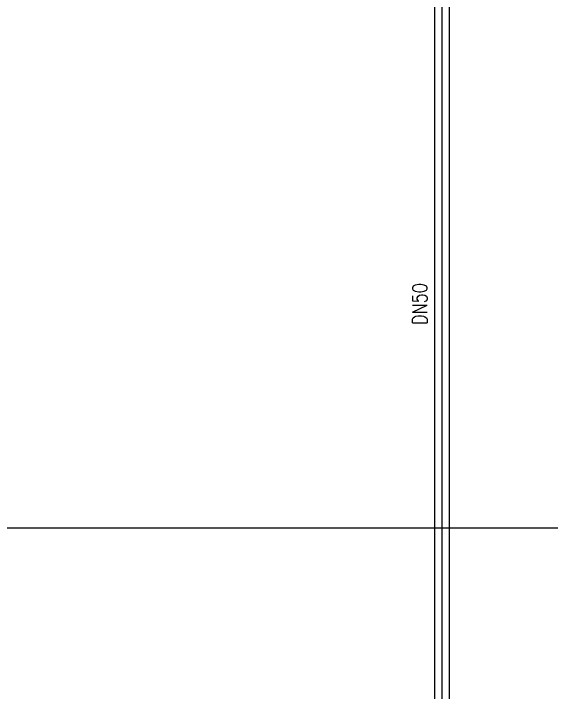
# Model space of a CAD drawing. Extents: x -681219 to -550379, y -242630 to -158199.
# Drawn here: x -642538 to -640701, y -227477 to -225158 of the extents above; entities that cross this region are included whole.
import ezdxf
from ezdxf.lldxf.tags import DXFTag

# ---------------------------------------------------------------- set-up
doc = ezdxf.new("R2010")
doc.units = 0
doc.header["$LTSCALE"] = 1000
for name, color, linetype in [('DOTE_给水', 5, 'CONTINUOUS'), ('PIPE-给水', 3, 'CONTINUOUS'), ('TEXT_给水', 7, 'CONTINUOUS')]:
    doc.layers.add(name, color=color, linetype=linetype)
doc.layers.add('famsun', color=7, linetype='CONTINUOUS', lineweight=0)
doc.layers.add('轴网_轴线', color=1, linetype='CENTER2', lineweight=0)
doc.styles.add('_TWT_PIPEDN', font='SIMPLEX', dxfattribs={"width": 0.8, "height": 3.5, "bigfont": 'HZTXT'})
tags = doc.linetypes.add('CENTER2', pattern=[28.575, 19.05, -3.175, 3.175, -3.175]).pattern_tags.tags
tags[10:11] = [DXFTag(74, 4), DXFTag(75, 0), DXFTag(340, '0'), DXFTag(46, 0.0), DXFTag(50, 0.0), DXFTag(44, 0.0), DXFTag(45, 0.0)]
tags[8:9] = [DXFTag(74, 4), DXFTag(75, 0), DXFTag(340, '0'), DXFTag(46, 0.0), DXFTag(50, 0.0), DXFTag(44, 0.0), DXFTag(45, 0.0)]
tags[6:7] = [DXFTag(74, 4), DXFTag(75, 0), DXFTag(340, '0'), DXFTag(46, 0.0), DXFTag(50, 0.0), DXFTag(44, 0.0), DXFTag(45, 0.0)]
tags[4:5] = [DXFTag(74, 4), DXFTag(75, 0), DXFTag(340, '0'), DXFTag(46, 0.0), DXFTag(50, 0.0), DXFTag(44, 0.0), DXFTag(45, 0.0)]

# ---------------------------------------------------------------- blocks, each defined once
blk = doc.blocks.new('轴网FB0EDE194AE0F5E0')
at = {"layer": '轴网_轴线'}
blk.add_line((-1200, 0), (44200, 0), dxfattribs=at)

msp = doc.modelspace()

# ---------------------------------------------------------------- linework, layer by layer
at = {"layer": 'DOTE_给水', "color": 3}
msp.add_line((-641075.8576, -222478.5339), (-641075.8576, -229877.2229), dxfattribs=at)
at = {"layer": 'PIPE-给水', "color": 3}
for p, q in [((-641100.8576, -222478.5339), (-641100.8576, -229877.2229)), ((-641050.8576, -222478.5339), (-641050.8576, -229877.2229))]:
    msp.add_line(p, q, dxfattribs=at)

# ---------------------------------------------------------------- block references
at = {"layer": 'famsun', "xscale": -1}
msp.add_blockref('轴网FB0EDE194AE0F5E0', (-623955.4609, -226916.6983), dxfattribs=at)

# ---------------------------------------------------------------- texts
at = {"layer": 'TEXT_给水', "style": '_TWT_PIPEDN', "width": 0.8}
msp.add_text('DN50', height=50, rotation=90, dxfattribs=at).set_placement((-641125.8576, -226221.2117))

doc.saveas('drawing.dxf')
